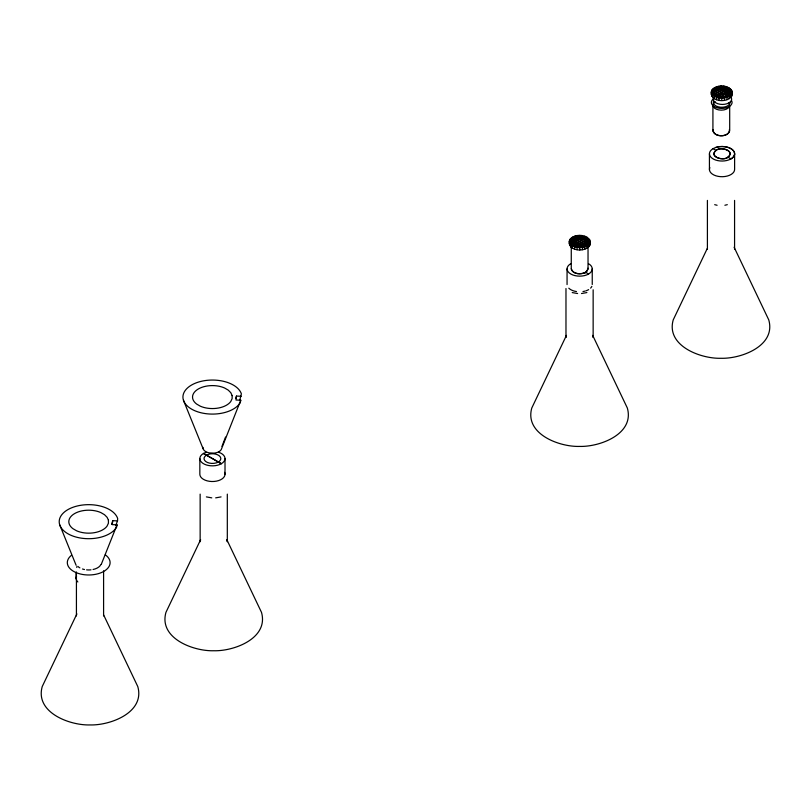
<?xml version="1.0" encoding="UTF-8"?>
<svg xmlns="http://www.w3.org/2000/svg" width="811" height="811" viewBox="0 0 811 811"><rect width="100%" height="100%" fill="white"/><g stroke="black" fill="none" stroke-linecap="round" stroke-linejoin="round"><path stroke-width="1.22" d="M117.524 520.885L112.759 520.682L112.273 524.636L117.037 524.829L116.571 527.241A29.49 17.021 0 0 1 70.111 534.895A29.49 17.021 0 0 1 73.548 507.078A29.49 17.021 0 0 1 117.656 518.452L117.524 520.885L115.73 525.548M241.242 396.275L236.477 396.082L235.991 400.026L240.755 400.218L240.289 402.631A29.49 17.021 0 0 1 193.829 410.285A29.49 17.021 0 0 1 197.266 382.468A29.49 17.021 0 0 1 241.374 393.842L239.894 399.772M569.302 243.939L569.636 239.944C574.31 232.291 593.044 234.278 589.749 245.419C585.076 253.073 566.352 251.086 569.636 239.944L576.935 235.666L576.935 238.12L572.292 239.691L572.292 237.238M589.749 245.419L590.084 241.414L578.284 235.565M588.036 247.01L588.036 268.826C586.12 275.487 573.286 275.497 571.268 268.887L571.268 243.432M711.308 94.563L711.642 90.558C716.316 82.904 735.05 84.891 731.755 96.033C727.082 103.686 708.358 101.699 711.642 90.558L718.952 86.29L718.952 88.734L712.666 91.552L712.666 89.109M712.92 130.794L713.193 129.537C712.545 137.394 727.984 137.779 729.697 130.774L729.687 105.278A8.384 4.846 0 0 1 721.354 110.144A8.384 4.846 0 0 1 712.92 105.339L712.92 130.794C714.673 137.769 730.072 137.383 729.413 129.517M731.755 96.033L732.09 92.038L720.29 86.179M111.604 524.271L112.759 520.682M235.707 398.465L236.477 396.082M221.961 446.415L225.539 437.078M101.345 564.182L117.037 524.829M240.755 400.218L221.231 449.598A9.225 5.332 0 0 1 214.175 453.126L209.319 452.913A9.56 5.515 0 0 1 203.125 448.787L183.468 400.299M76.883 613.897L42.233 686.542C34.853 712.463 69.634 725.541 90.011 724.933C110.387 725.541 145.169 712.463 137.779 686.542L103.676 615.032M707.324 248.379L673.221 319.899C665.831 345.821 700.613 358.898 720.989 358.28C741.366 358.898 776.147 345.821 768.767 319.899L734.117 247.243M575.658 235.981L589.749 242.976C585.39 249.312 571.877 249.382 569.302 241.496L579.622 235.454L579.622 237.907C583.322 238.008 587.671 238.9 589.719 242.317L589.719 239.863L581.132 235.565M717.664 86.595L731.755 93.589C727.396 99.925 713.883 99.996 711.308 92.109L721.638 86.067L721.638 88.521L718.952 88.734M716.062 150.37C708.469 156.645 723.331 161.369 727.943 157.202C735.638 150.958 720.746 146.152 716.103 150.339C708.419 156.614 723.351 161.399 727.994 157.172C735.567 150.876 720.665 146.183 716.062 150.37L713.062 148.666L715.657 147.501A12.591 7.269 0 0 1 731.968 149.356A12.591 7.269 0 0 1 730.985 158.926L727.994 157.172M571.258 268.846C572.515 274.017 579.612 274.311 583.839 273.064C587.367 274.26 588.107 265.826 588.036 268.826M712.261 94.461L719.073 97.878L731.725 90.487L731.725 92.93L729.008 90.254L725.166 88.916M711.5 92.93L721.77 98.07L732.09 92.038M711.47 91.349L724.456 97.857L731.755 93.589M582.318 235.646L569.667 243.047L569.667 245.5M570.255 243.847L577.067 247.264L589.719 239.863M569.494 242.317L579.764 247.456L590.084 241.414M569.464 240.735L582.45 247.243L589.749 242.976M218.656 452.264A12.591 7.269 0 0 1 222.782 462.716A12.591 7.269 0 0 1 204.392 464.176A12.591 7.269 0 0 1 203.47 453.471L206.065 452.315M586.9 292.568L581.507 293.531M221.068 496.9L215.675 497.863M724.882 205.254L727.305 204.676M576.935 238.12L578.73 237.978M721.638 88.521L724.324 88.713L724.324 86.27L711.673 93.66L711.673 96.114M577.614 293.531L572.221 292.568M211.783 497.863L206.389 496.9M714.684 204.676L717.096 205.254M715.332 87.395L730.731 95.039L730.731 97.492M573.316 236.782L588.725 244.425L588.725 246.868M713.487 88.48L729.099 96.286L729.099 98.739M571.481 237.866L587.093 245.672L587.093 248.125M723.138 86.179L731.725 90.487M712.159 89.828L723.29 95.414M570.143 239.215L584.944 246.635L584.944 249.078M585.623 272.263L588.614 274.017A12.591 7.269 0 0 1 570.812 274.027A12.591 7.269 0 0 1 570.691 263.747L570.751 263.778M203.47 453.471L221.383 463.74L203.52 453.45M76.609 566.757L76.852 567.447M59.75 524.91L76.133 565.318M202.963 447.378L203.125 448.787M734.614 153.776L734.614 169.387A12.591 7.269 0 0 1 720.462 176.656A12.591 7.269 0 0 1 709.838 167.603M734.573 200.408L734.573 249.281M730.67 91.491L730.67 89.038L716.559 97.29L716.559 99.733M729.008 90.254L729.008 87.801L714.4 96.347L714.4 98.79M726.838 89.301L726.838 86.858L712.727 95.11L712.727 97.553M726.95 97.249L726.95 99.702M724.456 97.857L724.456 100.311M721.77 98.07L721.77 100.523M719.073 97.878L719.073 100.331M716.448 86.899L716.448 89.342M714.309 87.862L714.309 90.305M709.432 153.816L709.432 169.489M707.405 200.408L707.405 249.281M593.145 289.791L593.145 337.406L592.679 335.379L627.339 408.024C634.719 433.946 599.937 447.023 579.561 446.415C559.184 447.023 524.403 433.946 531.783 408.024L566.443 335.379L565.977 337.406L565.977 288.534M592.243 268.857L592.243 284.479M588.664 240.867L588.664 238.424L574.553 246.676L574.553 249.119M586.992 239.63L586.992 237.187L572.394 245.723L572.394 248.176M584.832 238.687L584.832 236.244L570.721 244.486L570.721 246.939M582.45 247.243L582.45 249.687M579.764 247.456L579.764 249.91M577.067 247.264L577.067 249.707M574.441 236.275L574.441 238.728M570.66 238.495L570.66 240.938M567.061 268.907L567.061 284.57M227.313 494.122L227.313 541.738L226.847 539.71L261.497 612.356C268.877 638.277 234.095 651.355 213.729 650.746C193.353 651.355 158.571 638.277 165.951 612.356L200.601 539.71L200.145 541.738L200.145 494.122M225.012 458.59L225.012 474.202M199.841 458.631L199.841 474.293A12.591 7.269 0 0 0 214.145 481.45A12.591 7.269 0 0 0 224.566 472.326M103.595 570.812L103.595 615.924M76.427 572.059L76.427 615.924M76.122 572.313L76.122 578.344M100.888 564.517A12.591 7.269 0 0 1 93.083 569.494M90.974 569.829A12.591 7.269 0 0 1 86.595 569.849M84.476 569.525A12.591 7.269 0 0 1 82.479 568.998M79.863 567.852A12.591 7.269 0 0 1 77.846 566.352M77.846 581.974A12.591 7.269 0 0 1 76.528 576.459M105.298 554.825A21.4 12.358 0 0 1 103.626 571.491A21.4 12.358 0 0 1 74.724 571.978A21.4 12.358 0 0 1 71.348 555.403M588.502 263.687A12.591 7.269 0 0 1 588.614 273.966M591.837 286.364A12.591 7.269 0 0 1 590.601 288.118M588.614 289.628A12.591 7.269 0 0 1 586.018 290.794M585.055 291.088A12.591 7.269 0 0 1 582.987 291.534M576.469 291.555A12.591 7.269 0 0 1 568.795 288.199M587.772 244.628A8.384 4.846 0 0 1 586.941 245.794M571.573 244.689A8.384 4.846 0 0 1 577.432 238.738M579.601 238.566A8.384 4.846 0 0 1 581.771 238.718M583.798 239.194A8.384 4.846 0 0 1 587.742 242.124M715.657 147.501A12.591 7.269 0 0 1 734.563 153.097A12.591 7.269 0 0 1 717.796 160.619A12.591 7.269 0 0 1 713.062 148.666M713.193 104.082A8.384 4.846 0 0 1 715.343 101.902M728.542 102.855A8.384 4.846 0 0 1 729.393 104.021M730.103 102.389A8.384 4.846 0 0 1 720.675 107.224A8.384 4.846 0 0 1 713.599 101.203M731.715 100.838A10.371 5.991 0 0 1 719.093 108.218A10.371 5.991 0 0 1 714.339 98.212M731.309 97.705A9.215 5.322 0 0 1 722.489 104.437A9.215 5.322 0 0 1 713.518 97.776M715.87 95.384A9.215 5.322 0 0 1 728.896 95.333M108.431 520.206L108.41 523.207L107.062 526.106A19.89 11.486 0 0 1 76.548 530.769L72.889 528.65A19.89 11.486 0 0 1 74.673 513.535A19.89 11.486 0 0 1 100.848 512.582L104.518 514.711L107.103 517.317L108.431 520.206M232.149 395.606L232.128 398.596L230.78 401.496A19.89 11.486 0 0 1 200.266 406.169L196.607 404.04A19.89 11.486 0 0 1 198.391 388.935A19.89 11.486 0 0 1 224.566 387.982L228.226 390.101L230.811 392.706L232.149 395.606M206.501 455.153L205.163 456.147A8.394 4.846 0 0 0 207.302 462.422A8.394 4.846 0 0 0 218.352 462.017L219.69 461.013A8.394 4.846 0 0 0 217.551 454.748A8.394 4.846 0 0 0 206.501 455.153"/></g></svg>
